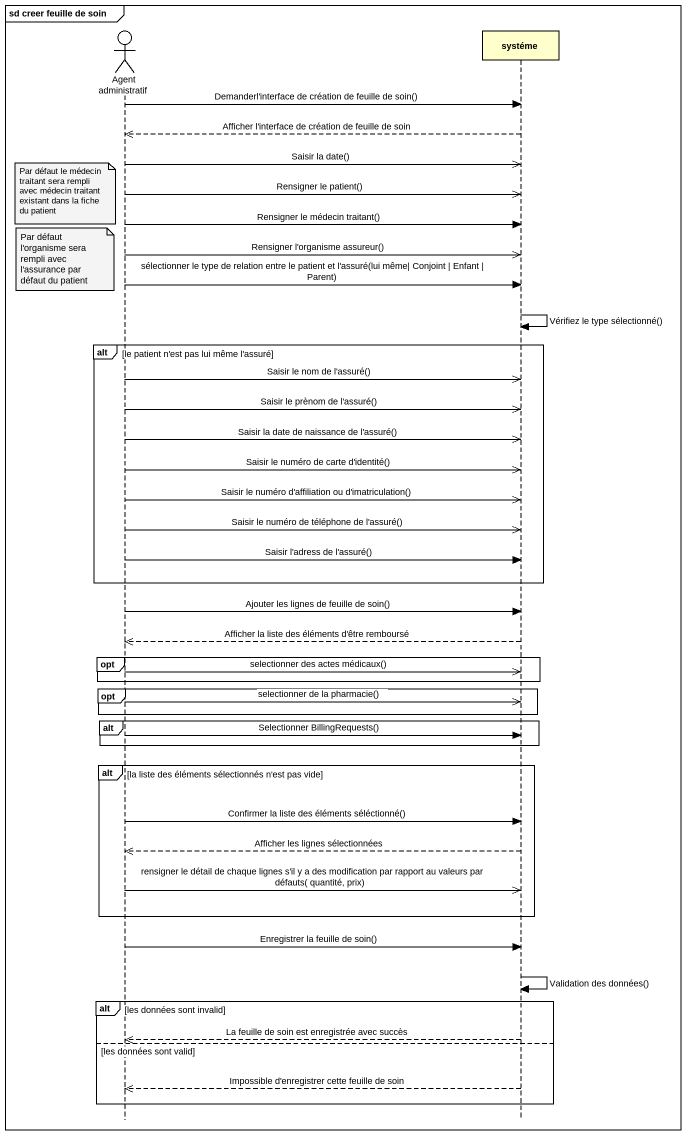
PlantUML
@startuml
mainframe sd creer feuille de soin
hide footbox
actor "Agent administratif" as Agent_administratif
participant systéme

Agent_administratif -> systéme : Demanderl'interface de création de feuille de soin()
systéme -->> Agent_administratif : Afficher l'interface de création de feuille de soin
Agent_administratif ->> systéme : Saisir la date()
note left of Agent_administratif : Par défaut le médecin traitant sera rempli avec médecin traitant existant dans la fiche du patient
Agent_administratif ->> systéme : Rensigner le patient()
Agent_administratif -> systéme : Rensigner le médecin traitant()
Agent_administratif ->> systéme : Rensigner l'organisme assureur()
note left of Agent_administratif : Par défaut l'organisme sera rempli avec l'assurance par défaut du patient
Agent_administratif -> systéme : sélectionner le type de relation entre le patient et l'assuré(lui même| Conjoint | Enfant | Parent)
systéme -> systéme : Vérifiez le type sélectionné()
alt le patient n'est pas lui même l'assuré
  Agent_administratif ->> systéme : Saisir le nom de l'assuré()
  Agent_administratif ->> systéme : Saisir le prènom de l'assuré()
  Agent_administratif ->> systéme : Saisir la date de naissance de l'assuré()
  Agent_administratif ->> systéme : Saisir le numéro de carte d'identité()
  Agent_administratif ->> systéme : Saisir le numéro d'affiliation ou d'imatriculation()
  Agent_administratif ->> systéme : Saisir le numéro de téléphone de l'assuré()
  Agent_administratif -> systéme : Saisir l'adress de l'assuré()
end
Agent_administratif -> systéme : Ajouter les lignes de feuille de soin()
systéme -->> Agent_administratif : Afficher la liste des éléments d'être remboursé
opt
  Agent_administratif ->> systéme : selectionner des actes médicaux()
end
opt
  Agent_administratif ->> systéme : selectionner de la pharmacie()
end
alt
  Agent_administratif -> systéme : Selectionner BillingRequests()
end
alt la liste des éléments sélectionnés n'est pas vide
  Agent_administratif -> systéme : Confirmer la liste des éléments séléctionné()
  systéme -->> Agent_administratif : Afficher les lignes sélectionnées
  Agent_administratif ->> systéme : rensigner le détail de chaque lignes s'il y a des modification par rapport au valeurs par défauts( quantité, prix)
end
Agent_administratif -> systéme : Enregistrer la feuille de soin()
systéme -> systéme : Validation des données()
alt les données sont invalid
  systéme -->> Agent_administratif : La feuille de soin est enregistrée avec succès
else les données sont valid
  systéme -->> Agent_administratif : Impossible d'enregistrer cette feuille de soin
end
@enduml
